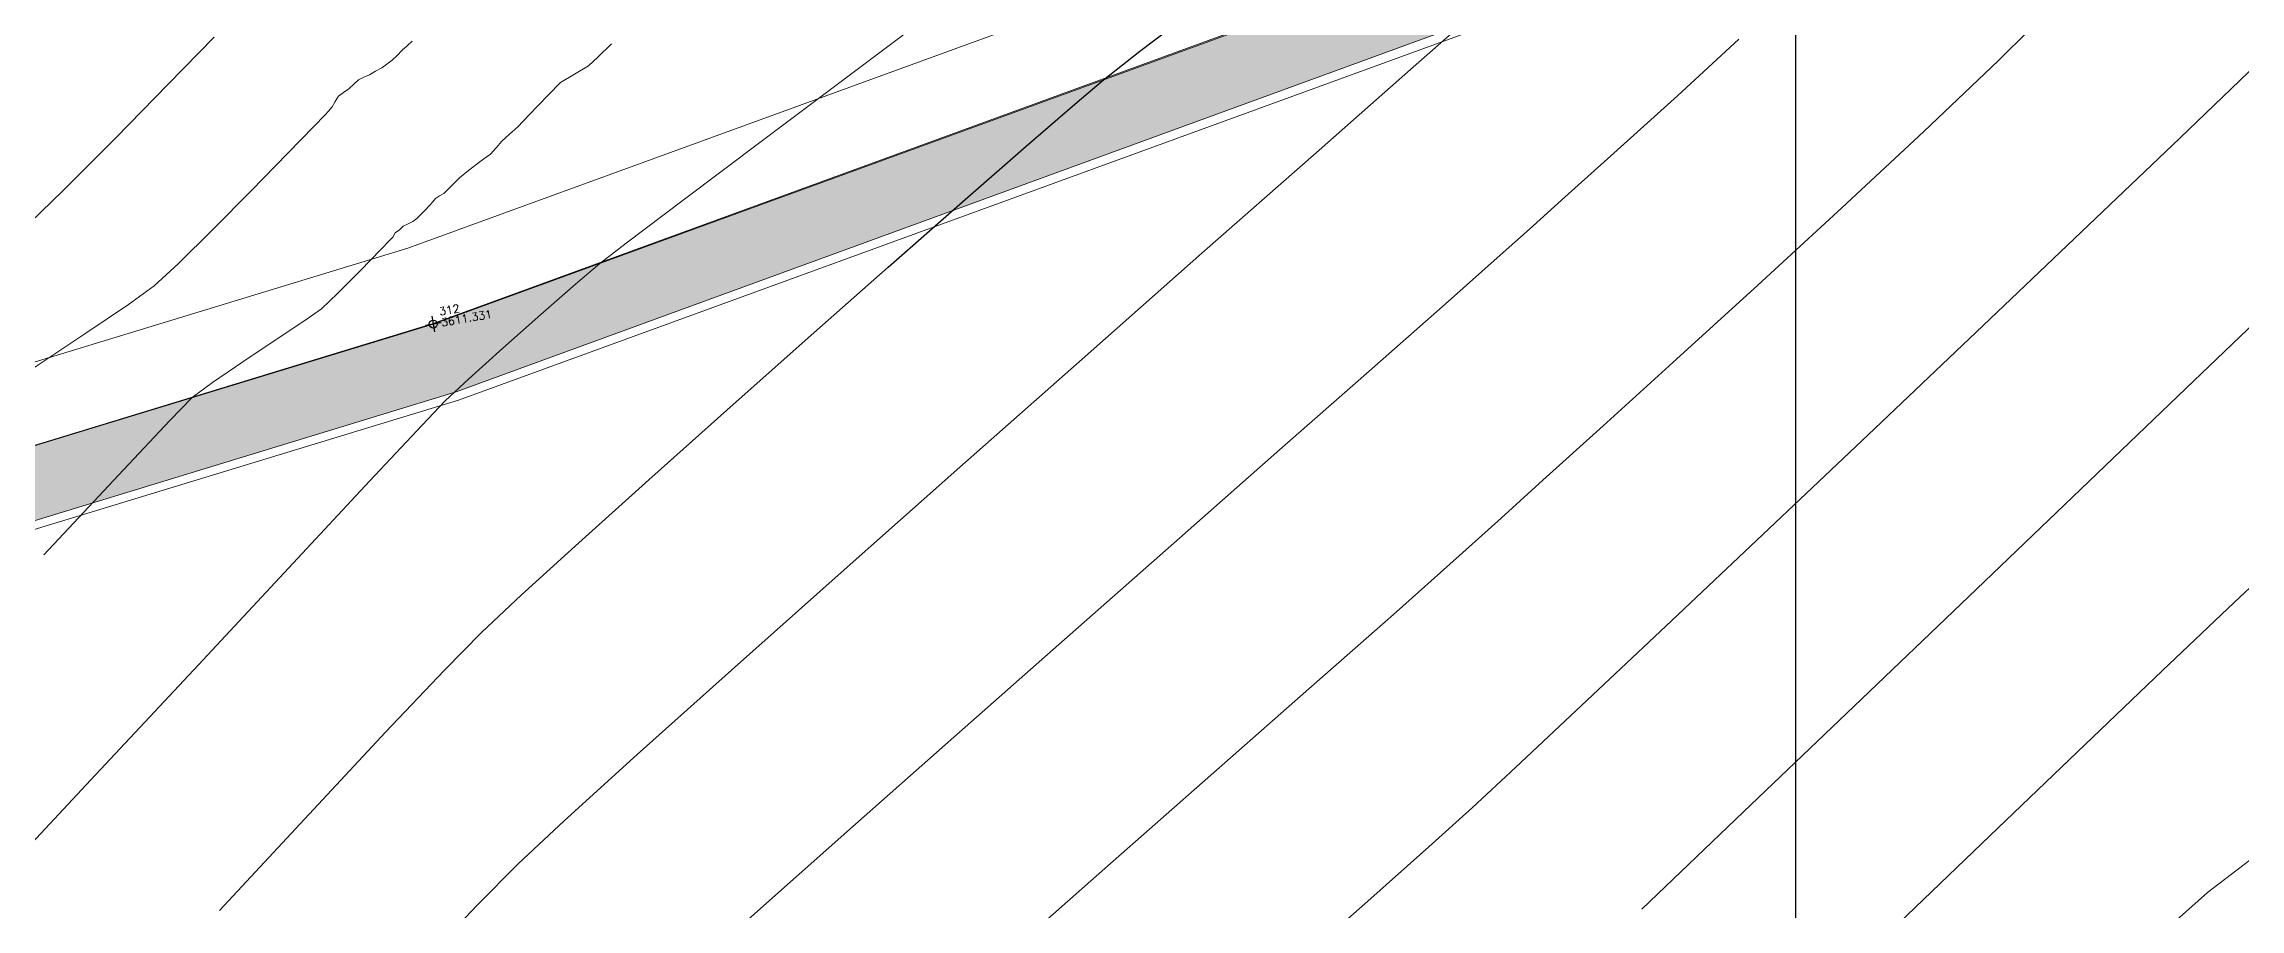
# Model space of a CAD drawing. Header units: millimetres. Extents: x 736950 to 740938, y 8500595 to 8502163.
# Drawn here: x 737878.11 to 737905.55, y 8501284.89 to 8501295.69 of the extents above; entities that cross this region are included whole.
import ezdxf

# ---------------------------------------------------------------- set-up
doc = ezdxf.new("R2010")
doc.units = ezdxf.units.MM
for name, color, linetype, lineweight in [('camino', 22, 'Continuous', 5), ('CAMINO ACTUAL', 1, 'Continuous', 13), ('CONT-MJR', 80, 'Continuous', 30), ('CONT-MNR', 96, 'Continuous', 15), ('pista', 251, 'Continuous', 5)]:
    doc.layers.add(name, color=color, linetype=linetype, lineweight=lineweight)
doc.layers.add('Cuadricula Coordenadas', color=5, linetype='Continuous')
doc.styles.add('5mm', font='arial.ttf', dxfattribs={"height": 3})

msp = doc.modelspace()

# ---------------------------------------------------------------- hatches: boundary and pattern name
at = {"layer": 'pista'}
h = msp.add_hatch(dxfattribs=at)
h.set_pattern_fill('HONEY', color=256, scale=3, angle=9.94991650582834, style=0)
h.set_pattern_definition([(9.94991650582834, (1479841.21072825, -18.49207214638591), (0.4979252195647159, 0.4170677100899267), [0.375, -0.75]), (129.9499165058283, (1479841.21072825, -18.49207214638591), (-0.6101538418184378, 0.222682034283025), [0.3749999999999999, -0.7499999999999998]), (69.94991650582834, (1479841.21072825, -18.49207214638591), (-0.112228622253722, 0.6397497443729518), [-0.75, 0.375])])
h.paths.add_polyline_path([(737744.7999806425, 8501250.923935566), (737743.4751223363, 8501250.754223157), (737756.465848178, 8501242.026572531), (737763.5739612179, 8501242.006896213), (737770.002546867, 8501243.455222024), (737769.8468594846, 8501244.342704736), (737763.4750639071, 8501242.907173423), (737756.7405500773, 8501242.925815564)])
h.paths.add_polyline_path([(737794.2809870465, 8501256.017245878), (737809.7820272583, 8501263.709828075), (737823.391616501, 8501273.483615467), (737837.0791595323, 8501280.557800073), (737851.5530432165, 8501285.77819753), (737870.8510758049, 8501293.050216693, -0.9976846880626209), (737871.0089264096, 8501292.63424804), (737865.2748787645, 8501289.581801567, 0.7845063948290762), (737866.1540430214, 8501286.121818589), (737883.2588851704, 8501291.348365877), (737897.4188924351, 8501296.516943583), (737903.2981396064, 8501301.44146652, -0.5512150924587264), (737904.1219025984, 8501301.177325813), (737906.855912117, 8501297.98174819, 0.5618964424650519), (737910.2738656431, 8501298.536066804), (737914.22079628, 8501308.558674501), (737925.6412323939, 8501300.72656757, 0.340189525830376), (737928.7023693406, 8501300.894137181), (737936.9171069289, 8501306.117412793, -0.358727273887905), (737938.1716059428, 8501305.962964654), (737943.1732157968, 8501301.051021611, 0.3417074120720416), (737946.0555081918, 8501300.709858142), (737955.8779356404, 8501307.072689936), (737971.8320576148, 8501314.464803053), (737988.5677626224, 8501323.411181662), (738023.1375471824, 8501336.282937778), (738044.4246208373, 8501357.728329657), (738061.4456776979, 8501362.208386911), (738078.9085143938, 8501363.070318012), (738112.0997810266, 8501372.051506756), (738118.6561313582, 8501373.365123207), (738128.3493353954, 8501376.976906104), (738155.2251721952, 8501366.826195797), (738176.6167526407, 8501363.543890122), (738193.8053773039, 8501353.328603027), (738204.7313956148, 8501340.877429372), (738207.705198212, 8501335.751671141), (738214.35685511, 8501331.742925933), (738229.9282901662, 8501313.374534177), (738233.5603594936, 8501308.186787868), (738234.53883727, 8501308.358438132), (738230.6417003467, 8501313.924784988), (738214.9478837823, 8501332.43754055), (738208.3676942562, 8501336.403214611), (738205.4657963786, 8501341.405035153), (738194.387784551, 8501354.029418997), (738176.9261677533, 8501364.406946706), (738155.4549153853, 8501367.70147717), (738128.3514754312, 8501377.93815071), (738118.4090486554, 8501374.233504975), (738111.8936108743, 8501372.928085677), (738078.7671659255, 8501363.964436961), (738061.3074614278, 8501363.102660457), (738043.958527311, 8501358.536303693), (738022.6381405202, 8501337.057350922), (737988.196920163, 8501324.233464561), (737971.4304040315, 8501315.270615296), (737955.4419368334, 8501307.862588815), (737945.5806043665, 8501301.47455489, -0.3391433520832071), (737943.8038299843, 8501301.693147572), (737938.8116631231, 8501306.59581691, 0.3560082385246841), (737936.4342009705, 8501306.876887502), (737928.158540546, 8501301.61487459, -0.3502196171718997), (737926.1502499409, 8501301.468794718), (737914.5128481541, 8501309.44969617, 0.4302069892023044), (737913.4330382891, 8501309.014522241), (737909.4507249827, 8501298.90206584, -0.5704007069138802), (737907.5397775185, 8501298.566836312), (737904.9064502402, 8501301.644734057, 0.4931454261128044), (737902.7202336333, 8501302.131411942), (737896.9620044216, 8501297.308254998), (737882.9728831241, 8501292.20205278), (737866.0373022418, 8501287.027224885, -0.7384715771871906), (737865.6977918843, 8501288.787355538), (737871.5108758068, 8501291.881875956, 0.9119586051647783), (737870.5337161538, 8501293.892406015), (737851.2416702455, 8501286.62264278), (737836.7183275839, 8501281.384406622), (737822.9200107896, 8501274.252970394), (737809.3164408724, 8501264.483505804), (737793.8201376351, 8501256.79327439), (737778.9884914039, 8501246.402265295), (737769.846859484, 8501244.34270474), (737770.0025468671, 8501243.455222024), (737779.3594973255, 8501245.563292695)])
h.paths.add_polyline_path([(738260.5182952256, 8501271.251537092), (738234.538837269, 8501308.358438132), (738233.56035949, 8501308.186787868), (738259.6897886079, 8501270.86568047), (738269.3749442189, 8501234.589470252), (738274.5057655985, 8501215.583008338), (738279.7983711922, 8501189.602392923), (738280.7089290785, 8501189.641305126), (738275.382018582, 8501215.790318219), (738270.2441657205, 8501234.822827347)])

# ---------------------------------------------------------------- linework, layer by layer
at = {"linetype": 'Continuous', "extrusion": (-0.172787269436437, 0.9849591664230046, 0), "elevation": 8245928.888062786}
msp.add_lwpolyline([(-2195699.764162655, 0), (-2195699.564162654, 0)], dxfattribs=at)
at = {"linetype": 'Continuous', "extrusion": (0.9849591664230046, 0.172787269436437, 0), "elevation": 2195699.664162655}
msp.add_lwpolyline([(8245928.988062788, 0), (8245928.788062788, 0)], dxfattribs=at)
at = {"linetype": 'Continuous'}
msp.add_circle((737882.9743935154, 8501292.193442862), 0.05, dxfattribs=at)
at = {"layer": 'camino'}
for p, q in [((737882.6571290377, 8501293.142154945), (737896.557509034, 8501298.206578638)), ((737882.9743935154, 8501292.193442862), (737897.0605003375, 8501297.325533723)), ((737883.2916579932, 8501291.24473078), (737897.563491641, 8501296.444488807)), ((737868.3868338359, 8501288.78937356), (737882.6571290377, 8501293.142154945)), ((737866.0373022418, 8501287.027224885), (737882.9743935154, 8501292.193442862)), ((737863.6877706477, 8501285.26507621), (737883.2916579932, 8501291.24473078))]:
    msp.add_line(p, q, dxfattribs=at)
at = {"layer": 'CAMINO ACTUAL'}
for points in [[(737744.7999806433, 8501250.923935566), (737756.7405500774, 8501242.925815562), (737763.4750639033, 8501242.907173423), (737778.9884914034, 8501246.402265295), (737793.8201376382, 8501256.793274388), (737809.3164408694, 8501264.4835058), (737822.9200107896, 8501274.252970394), (737836.7183275832, 8501281.38440662), (737851.2416702405, 8501286.62264278), (737870.5337161538, 8501293.892406015, -0.9119586051647784), (737871.5108758068, 8501291.881875956), (737865.6977918843, 8501288.787355538, 0.7384715771871907), (737866.0373022418, 8501287.027224885), (737882.9728831139, 8501292.202052778), (737896.9620044209, 8501297.308254996), (737902.7202336333, 8501302.131411942, -0.4931454261128045), (737904.9064502402, 8501301.644734057), (737907.5397775185, 8501298.566836312, 0.5704007069138803)], [(737743.4751223343, 8501250.754223157), (737756.4658481785, 8501242.02657253), (737763.5739612129, 8501242.00689621), (737779.3594973226, 8501245.563292693), (737794.2809870427, 8501256.017245876), (737809.7820272604, 8501263.709828077), (737823.3916164968, 8501273.483615467), (737837.0791595408, 8501280.557800079), (737851.5530432449, 8501285.77819753), (737870.8510758049, 8501293.050216693, -0.8808834008382581), (737871.0575678862, 8501292.660141705), (737865.2748787645, 8501289.581801567, 0.7845063945546641), (737866.1540430175, 8501286.121818589), (737883.2588851263, 8501291.348365862), (737897.4188924354, 8501296.516943585), (737903.2981396064, 8501301.44146652, -0.5512150924587267), (737904.1219025984, 8501301.177325813), (737906.855912117, 8501297.98174819, 0.5691577054920378)]]:
    msp.add_lwpolyline(points, format="xyb", dxfattribs=at)
at = {"layer": 'CONT-MJR', "extrusion": (0.604493838557474, -0.7966098161245884, 0), "elevation": -6326164.477446069}
msp.add_lwpolyline([(5726792.66301102, 3610.000000000004), (5726793.514515113, 3610.000000000004)], dxfattribs=at)
at = {"layer": 'CONT-MJR'}
for points, elevation in [([(737891.3480460565, 8501295.244274879), (737891.8019475379, 8501295.600638524)], 3610), ([(737890.9903187653, 8501294.940507684), (737891.3480460565, 8501295.244274879)], 3610), ([(737889.5883207157, 8501293.720190678), (737890.3843584104, 8501294.41556563)], 3610), ([(737888.6603614063, 8501292.905124778), (737889.5883207157, 8501293.720190678)], 3610), ([(737904.874270358, 8501291.387938231), (737906.031782452, 8501292.494546873)], 3605), ([(737902.1562266997, 8501288.786442773), (737903.5600616371, 8501290.130287595)], 3605), ([(737883.1156944659, 8501287.871179936), (737883.5789722033, 8501288.34276892)], 3610), ([(737882.3790550146, 8501287.094383527), (737883.1156944659, 8501287.871179936)], 3610), ([(737880.3015817426, 8501284.869629994), (737881.4230265426, 8501286.07349508)], 3610)]:
    msp.add_lwpolyline(points, dxfattribs=dict(at, elevation=elevation))
at = {"layer": 'CONT-MJR', "extrusion": (0.6547712608971042, -0.7558270939197778, 0), "elevation": -5942359.235303208}
msp.add_lwpolyline([(6124120.80857839, 3610.00000000001), (6124121.610296614, 3610.00000000001)], dxfattribs=at)
at = {"layer": 'CONT-MJR', "extrusion": (0.6616804344177115, -0.7497859712669934, 0), "elevation": -5885903.668554344}
msp.add_lwpolyline([(6178396.41245629, 3610.00000000001), (6178397.74847115, 3610.00000000001)], dxfattribs=at)
at = {"layer": 'CONT-MJR', "extrusion": (-0.663510473753476, 0.7481669942061318, 0), "elevation": 5870789.908343808}
msp.add_lwpolyline([(-6192758.128296479, 3610.00000000001), (-6192759.488066922, 3610.00000000001)], dxfattribs=at)
at = {"layer": 'CONT-MJR', "extrusion": (-0.6913895454295418, 0.7224821772685688, 0), "elevation": 5631851.795960122}
msp.add_lwpolyline([(-6410825.28943175, 3605), (-6410827.108450629, 3605)], dxfattribs=at)
at = {"layer": 'CONT-MJR', "extrusion": (-0.6657341678417901, 0.7461889960110638, 0), "elevation": 5852333.535692793}
msp.add_lwpolyline([(-6210201.554298135, 3610.000000000003), (-6210202.860655926, 3610.000000000003)], dxfattribs=at)
at = {"layer": 'CONT-MJR', "extrusion": (0.6688380756507384, -0.7434081170930387, 0), "elevation": -5826402.147780374}
msp.add_lwpolyline([(6234535.629009294, 3610), (6234536.804794849, 3610)], dxfattribs=at)
at = {"layer": 'CONT-MJR', "extrusion": (-0.6739052766526107, 0.7388177570279212, 0), "elevation": 5783639.157568948}
msp.add_lwpolyline([(-6274225.246532864, 3610.00000000001), (-6274226.214608563, 3610.00000000001)], dxfattribs=at)
at = {"layer": 'CONT-MJR', "extrusion": (0.6843697442755657, -0.7291351405056521, 0), "elevation": -5693602.874037541}
msp.add_lwpolyline([(6356041.376184333, 3610.000000000013), (6356042.059485354, 3610.000000000013)], dxfattribs=at)
at = {"layer": 'CONT-MJR', "extrusion": (-0.6914388178815712, 0.7224350220791732, 0), "elevation": 5631414.557521563}
msp.add_lwpolyline([(-6411205.455072946, 3605.00000000001), (-6411207.429493757, 3605.00000000001)], dxfattribs=at)
at = {"layer": 'CONT-MJR', "extrusion": (0.6911940215876544, -0.7226692359035944, 0), "elevation": -5633586.311924937}
msp.add_lwpolyline([(6409295.285787247, 3605), (6409297.197970676, 3605)], dxfattribs=at)
at = {"layer": 'CONT-MJR', "extrusion": (0.729913263171206, -0.6835397781012909, 0), "elevation": -5272377.758937707}
msp.add_lwpolyline([(6709572.763217354, 3610), (6709574.161860861, 3610)], dxfattribs=at)
at = {"layer": 'CONT-MJR', "extrusion": (-0.6907109868688742, 0.7231309235668366, 0), "elevation": 5637867.681842836}
msp.add_lwpolyline([(-6405527.791818147, 3605.000000000013), (-6405529.54847255, 3605.000000000013)], dxfattribs=at)
at = {"layer": 'CONT-MNR', "extrusion": (0.6010183432194238, -0.799235228899339, 0), "elevation": -6351050.36778267}
msp.add_lwpolyline([(5699180.759972785, 3611.000000000006), (5699182.345359335, 3611.000000000006)], dxfattribs=at)
at = {"layer": 'CONT-MNR', "extrusion": (-0.6604163076994706, 0.7508996607567475, 0), "elevation": 5896301.797627704}
msp.add_lwpolyline([(-6168479.347170152, 3609.000000000013), (-6168480.630055383, 3609.000000000013)], dxfattribs=at)
at = {"layer": 'CONT-MNR', "extrusion": (0.7041593166483505, -0.7100420105721408, 0), "elevation": -5516675.998107891}
msp.add_lwpolyline([(6510208.218209201, 3607), (6510209.308954182, 3607)], dxfattribs=at)
at = {"layer": 'CONT-MNR'}
for points, elevation in [([(737879.6625015123, 8501295.18874954), (737880.2367559833, 8501295.77862154)], 3614), ([(737882.647946071, 8501295.670960683), (737882.7098530267, 8501295.72868903)], 3613), ([(737885.0316369623, 8501295.527338387), (737885.2026432102, 8501295.692928175)], 3612), ([(737898.5199717159, 8501295.046180835), (737899.2883038486, 8501295.75262264)], 3608), ([(737882.1756571905, 8501295.308187116), (737882.2538807872, 8501295.351139218)], 3613), ([(737882.2538807872, 8501295.351139218), (737882.3323135673, 8501295.39529193)], 3613), ([(737882.3323135673, 8501295.39529193), (737882.3960412963, 8501295.441409903)], 3613), ([(737884.9148631816, 8501295.420697456), (737885.0316369623, 8501295.527338387)], 3612), ([(737893.97206788, 8501294.304837124), (737895.1869040314, 8501295.374136578)], 3609), ([(737901.6001086332, 8501294.599303206), (737902.5315025268, 8501295.487544265)], 3607), ([(737879.007202907, 8501294.521738824), (737879.6625015123, 8501295.18874954)], 3614), ([(737881.7881413259, 8501295.03907749), (737881.8535266494, 8501295.085357761)], 3613), ([(737881.8535266494, 8501295.085357761), (737881.9207933443, 8501295.131459245)], 3613), ([(737881.9207933443, 8501295.131459245), (737881.9802223344, 8501295.18863335)], 3613), ([(737882.1069849374, 8501295.276700621), (737882.1756571905, 8501295.308187116)], 3613), ([(737884.565634061, 8501295.209632762), (737884.7398700444, 8501295.315546636)], 3612), ([(737881.4865930665, 8501294.666936463), (737881.6185804523, 8501294.803866303)], 3613), ([(737881.6658065337, 8501294.854545297), (737881.7122202782, 8501294.905843878)], 3613), ([(737881.7493323127, 8501294.972150957), (737881.7881413259, 8501295.03907749)], 3613), ([(737884.0314281245, 8501294.658163559), (737884.1699887726, 8501294.803233633)], 3612), ([(737884.1699887726, 8501294.803233633), (737884.4084265698, 8501295.05278458)], 3612), ([(737878.3548358215, 8501293.867344065), (737879.007202907, 8501294.521738824)], 3614), ([(737881.1535289004, 8501294.323189886), (737881.4865930665, 8501294.666936463)], 3613), ([(737883.8290884325, 8501294.477845524), (737883.9260261394, 8501294.564267892)], 3612), ([(737883.9260261394, 8501294.564267892), (737884.0314281245, 8501294.658163559)], 3612), ([(737903.5714029971, 8501293.345483065), (737904.7985665182, 8501294.517219229)], 3606), ([(737880.703128613, 8501293.862121219), (737881.1535289004, 8501294.323189886)], 3613), ([(737883.6057805356, 8501294.256680181), (737883.689068415, 8501294.317533134)], 3612), ([(737883.4162764892, 8501294.113169067), (737883.521469911, 8501294.19688982)], 3612), ([(737877.7893759097, 8501293.31531994), (737878.3548358215, 8501293.867344065)], 3614), ([(737882.928285922, 8501293.674984567), (737882.9651508073, 8501293.718326544)], 3612), ([(737883.003998941, 8501293.76279718), (737883.054114277, 8501293.793509819)], 3612), ([(737883.1045194312, 8501293.824182216), (737883.1938366195, 8501293.913185736)], 3612), ([(737885.3861446739, 8501293.204900019), (737886.0965325538, 8501293.740442716)], 3611), ([(737882.6542289822, 8501293.441953303), (737882.7170229407, 8501293.476868294)], 3612), ([(737882.7170229407, 8501293.476868294), (737882.7677924305, 8501293.51426723)], 3612), ([(737882.7677924305, 8501293.51426723), (737882.818652273, 8501293.564298932)], 3612), ([(737882.818652273, 8501293.564298932), (737882.8683554154, 8501293.610506797)], 3612), ([(737882.8683554154, 8501293.610506797), (737882.928285922, 8501293.674984567)], 3612), ([(737879.785282314, 8501292.945996175), (737880.2191328643, 8501293.3732251)], 3613), ([(737882.4309309945, 8501293.239801938), (737882.4684654728, 8501293.280678509)], 3612), ([(737882.4684654728, 8501293.280678509), (737882.4988975765, 8501293.334083715)], 3612), ([(737882.4988975765, 8501293.334083715), (737882.5520696564, 8501293.37111391)], 3612), ([(737885.0567969175, 8501292.952139612), (737885.3861446739, 8501293.204900019)], 3611), ([(737902.2516357107, 8501292.089764077), (737903.5714029971, 8501293.345483065)], 3606), ([(737881.7786543724, 8501292.575637782), (737882.0646191734, 8501292.86297859)], 3612), ([(737882.0646191734, 8501292.86297859), (737882.3199662414, 8501293.124889847)], 3612), ([(737879.1675260944, 8501292.438496375), (737879.4853176221, 8501292.669929085)], 3613), ([(737881.5758364191, 8501292.384437043), (737881.7786543724, 8501292.575637782)], 3612), ([(737894.6670379714, 8501291.606097566), (737895.6176049593, 8501292.443894861)], 3608), ([(737881.0123788852, 8501291.999358628), (737881.3700763158, 8501292.238042532)], 3612), ([(737893.516410879, 8501290.593035577), (737894.6670379714, 8501291.606097566)], 3608), ([(737897.5914031956, 8501290.924146071), (737898.5074428857, 8501291.753300758)], 3607), ([(737896.8399597427, 8501290.244717391), (737897.5914031956, 8501290.924146071)], 3607), ([(737895.7943017909, 8501289.29755309), (737896.3174156012, 8501289.768996483)], 3607), ([(737880.0389738968, 8501287.936909553), (737881.2226798927, 8501289.205596913)], 3611), ([(737893.9156283904, 8501287.636003308), (737894.9717969601, 8501288.567791881)], 3607), ([(737903.5141602431, 8501286.845832076), (737904.5835897728, 8501287.866885632)], 3604), ([(737892.6915233631, 8501286.558477823), (737893.9156283904, 8501287.636003308)], 3607), ([(737895.962212571, 8501286.156884974), (737896.4974050819, 8501286.654598108)], 3606), ([(737884.0332011234, 8501285.449700573), (737884.6098399548, 8501285.987451129)], 3609), ([(737901.0692808214, 8501284.500765523), (737902.3243659312, 8501285.70577921)], 3604), ([(737883.5231385225, 8501284.93368393), (737884.0332011234, 8501285.449700573)], 3609), ([(737882.7895090729, 8501284.162170298), (737883.5231385225, 8501284.93368393)], 3609)]:
    msp.add_lwpolyline(points, dxfattribs=dict(at, elevation=elevation))
at = {"layer": 'CONT-MNR', "extrusion": (0.703419913562101, -0.7107745248700789, 0), "elevation": -5523463.045641121}
msp.add_lwpolyline([(6504448.680122229, 3613), (6504448.76992265, 3613)], dxfattribs=at)
at = {"layer": 'CONT-MNR', "extrusion": (0.6797769616206175, -0.7334188997086464, 0), "elevation": -5733415.292640506}
msp.add_lwpolyline([(6320161.936155388, 3613), (6320162.020814872, 3613)], dxfattribs=at)
at = {"layer": 'CONT-MNR', "extrusion": (0.5998854343247242, -0.8000859114401635, 0), "elevation": -6359121.810032752}
msp.add_lwpolyline([(5690172.61756533, 3613), (5690172.696219866, 3613)], dxfattribs=at)
at = {"layer": 'CONT-MNR', "extrusion": (0.699092502595315, -0.7150312390483506, 0), "elevation": -5562843.751861545}
msp.add_lwpolyline([(6470800.947333733, 3613), (6470801.035519629, 3613)], dxfattribs=at)
at = {"layer": 'CONT-MNR', "extrusion": (0.5150536800544572, -0.8571579239920499, 0), "elevation": -6906902.393191201}
msp.add_lwpolyline([(5011107.189274435, 3612), (5011107.393429506, 3612)], dxfattribs=at)
at = {"layer": 'CONT-MNR', "extrusion": (0.6004941325420656, -0.799629162038599, 0), "elevation": -6354786.118666099}
msp.add_lwpolyline([(5695013.494047943, 3611.000000000003), (5695014.968809558, 3611.000000000003)], dxfattribs=at)
at = {"layer": 'CONT-MNR', "extrusion": (0.6924446966780777, -0.7214709571718082, 0), "elevation": -5622478.828116916}
msp.add_lwpolyline([(6419053.184670333, 3606.000000000013), (6419054.668778353, 3606.000000000013)], dxfattribs=at)
at = {"layer": 'CONT-MNR', "extrusion": (0.6875332108030213, -0.7261529343346953, 0), "elevation": -5665922.079815581}
msp.add_lwpolyline([(6380737.942156509, 3613), (6380738.023097969, 3613)], dxfattribs=at)
at = {"layer": 'CONT-MNR', "extrusion": (0.430395635618014, -0.9026403474479555, 0), "elevation": -7356030.883871773}
msp.add_lwpolyline([(4324962.470296662, 3613.00000000001), (4324962.5456165, 3613.00000000001)], dxfattribs=at)
at = {"layer": 'CONT-MNR', "extrusion": (-0.7062973233835335, 0.7079153134247461, 0), "elevation": 5497031.169170116}
msp.add_lwpolyline([(-6526801.613337956, 3612.000000000013), (-6526801.835408999, 3612.000000000013)], dxfattribs=at)
at = {"layer": 'CONT-MNR', "extrusion": (0.7315901563440217, -0.681744705253022, 0), "elevation": -5255885.791630226}
msp.add_lwpolyline([(6722510.481257919, 3613), (6722510.550530304, 3613)], dxfattribs=at)
at = {"layer": 'CONT-MNR', "extrusion": (0.8726178089380856, -0.4884036850025751, 0), "elevation": -3508175.036334631}
msp.add_lwpolyline([(7778765.481218394, 3613.00000000001), (7778765.557204787, 3613.00000000001)], dxfattribs=at)
at = {"layer": 'CONT-MNR', "extrusion": (0.6703120376153837, -0.7420793570959325, 0), "elevation": -5814013.301877094}
msp.add_lwpolyline([(6246098.647946025, 3608.000000000013), (6246099.664077695, 3608.000000000013)], dxfattribs=at)
at = {"layer": 'CONT-MNR', "extrusion": (0.6818215745305546, -0.7315185168570072, 0), "elevation": -5715737.185812082}
msp.add_lwpolyline([(6336153.353501425, 3607.000000000003), (6336154.753342889, 3607.000000000003)], dxfattribs=at)
at = {"layer": 'CONT-MNR', "extrusion": (-0.5784703904873792, 0.8157033819528878, 0), "elevation": 6507690.658580587}
msp.add_lwpolyline([(-5519641.057673258, 3612.00000000001), (-5519641.161032675, 3612.00000000001)], dxfattribs=at)
at = {"layer": 'CONT-MNR', "extrusion": (-0.7506542154324176, 0.660695276851244, 0), "elevation": 5062869.501018433}
msp.add_lwpolyline([(-6869048.684320982, 3612.000000000009), (-6869048.790139111, 3612.000000000009)], dxfattribs=at)
at = {"layer": 'CONT-MNR', "extrusion": (0.7556388855058178, -0.6549884538764984, 0), "elevation": -5010676.011747707}
msp.add_lwpolyline([(6907213.965916384, 3612.000000000011), (6907214.072951056, 3612.000000000011)], dxfattribs=at)
at = {"layer": 'CONT-MNR', "extrusion": (0.6006254214912005, -0.7995305516729913, 0), "elevation": -6353850.92648795}
msp.add_lwpolyline([(5696055.613906411, 3611), (5696056.856751675, 3611)], dxfattribs=at)
at = {"layer": 'CONT-MNR', "extrusion": (0.66112651614109, -0.7502744362266018, 0), "elevation": -5890462.520723353}
msp.add_lwpolyline([(6174052.214036398, 3609.00000000001), (6174054.070335297, 3609.00000000001)], dxfattribs=at)
at = {"layer": 'CONT-MNR', "extrusion": (0.667767222146666, -0.7443701612951216, 0), "elevation": -5835365.916356158}
msp.add_lwpolyline([(6226153.93294625, 3608.000000000003), (6226154.801842452, 3608.000000000003)], dxfattribs=at)
at = {"layer": 'CONT-MNR', "extrusion": (0.7011905238519234, -0.71297394711186, 0), "elevation": -5543804.373614237}
msp.add_lwpolyline([(6487118.225623075, 3612), (6487118.376946029, 3612)], dxfattribs=at)
at = {"layer": 'CONT-MNR', "extrusion": (0.6338601797789631, -0.7734476533616096, 0), "elevation": -6107591.067470548}
msp.add_lwpolyline([(5959345.863596871, 3612), (5959346.011700686, 3612)], dxfattribs=at)
at = {"layer": 'CONT-MNR', "extrusion": (0.7106594004283577, -0.703536222651547, 0), "elevation": -5456586.313334512}
msp.add_lwpolyline([(6560649.513619752, 3613.000000000003), (6560650.201566919, 3613.000000000003)], dxfattribs=at)
at = {"layer": 'CONT-MNR', "extrusion": (0.7531108386896015, -0.6578936575528337, 0), "elevation": -5037239.559541289}
msp.add_lwpolyline([(6887864.964944539, 3612.000000000003), (6887865.023993801, 3612.000000000003)], dxfattribs=at)
at = {"layer": 'CONT-MNR', "extrusion": (0.5198356383049025, -0.8542662987313351, 0), "elevation": -6878790.87497944}
msp.add_lwpolyline([(5049624.111101462, 3612), (5049624.170105492, 3612)], dxfattribs=at)
at = {"layer": 'CONT-MNR', "extrusion": (-0.6706673361530735, 0.7417582653515499, 0), "elevation": 5811021.435833924}
msp.add_lwpolyline([(-6248880.741653726, 3608), (-6248881.343631978, 3608)], dxfattribs=at)
at = {"layer": 'CONT-MNR', "extrusion": (0.6904505416266351, -0.7233796026758609, 0), "elevation": -5640190.813293977}
msp.add_lwpolyline([(6403491.799950122, 3612.000000000003), (6403491.865449759, 3612.000000000003)], dxfattribs=at)
at = {"layer": 'CONT-MNR', "extrusion": (0.42359095549048, -0.9058535767035765, 0), "elevation": -7388366.652455357}
msp.add_lwpolyline([(4269484.593031415, 3612.000000000013), (4269484.653502805, 3612.000000000013)], dxfattribs=at)
at = {"layer": 'CONT-MNR', "extrusion": (0.6764970102589399, -0.7364453782261898, 0), "elevation": -5761550.880102525}
msp.add_lwpolyline([(6294521.774018257, 3607), (6294523.20294017, 3607)], dxfattribs=at)
at = {"layer": 'CONT-MNR', "extrusion": (0.7193540730327657, -0.6946435903477197, 0), "elevation": -5374570.12658529}
msp.add_lwpolyline([(6628005.059430421, 3612.00000000001), (6628005.219173853, 3612.00000000001)], dxfattribs=at)
at = {"layer": 'CONT-MNR', "extrusion": (0.6672028542537334, -0.7448760643729072, 0), "elevation": -5840083.189683681}
msp.add_lwpolyline([(6221728.286791772, 3608), (6221728.778137652, 3608)], dxfattribs=at)
at = {"layer": 'CONT-MNR', "extrusion": (-0.6771888051595717, 0.7358092974178512, 0), "elevation": 5755646.459590049}
msp.add_lwpolyline([(-6299918.811131709, 3613), (-6299919.21879806, 3613)], dxfattribs=at)
at = {"layer": 'CONT-MNR', "extrusion": (0.6480573013620501, -0.7615915796221339, 0), "elevation": -5996321.329627329}
msp.add_lwpolyline([(6071291.613770071, 3611), (6071292.014637348, 3611)], dxfattribs=at)
at = {"layer": 'CONT-MNR', "extrusion": (0.6616761671475694, -0.7497897370789373, 0), "elevation": -5885936.367815685}
msp.add_lwpolyline([(6178365.305854908, 3609), (6178367.302428598, 3609)], dxfattribs=at)
at = {"layer": 'CONT-MNR', "extrusion": (0.6624923951235079, -0.7490686393138603, 0), "elevation": -5879201.328299281}
msp.add_lwpolyline([(6184776.059036296, 3608.000000000013), (6184776.978874412, 3608.000000000013)], dxfattribs=at)
at = {"layer": 'CONT-MNR', "extrusion": (-0.6581497493329127, 0.7528870482702065, 0), "elevation": 5914874.49739181}
msp.add_lwpolyline([(-6150666.952041561, 3611), (-6150667.526999196, 3611)], dxfattribs=at)
at = {"layer": 'CONT-MNR', "extrusion": (-0.6730551841426329, 0.7395922654400374, 0), "elevation": 5790843.211184876}
msp.add_lwpolyline([(-6267582.515252599, 3607.000000000013), (-6267583.889432536, 3607.000000000013)], dxfattribs=at)
at = {"layer": 'CONT-MNR', "extrusion": (0.5602482543144949, -0.8283247512525272, 0), "elevation": -6628435.428940975}
msp.add_lwpolyline([(5374037.167844578, 3613), (5374037.825980084, 3613)], dxfattribs=at)
at = {"layer": 'CONT-MNR', "extrusion": (0.5797242222955159, -0.8148127552289909, 0), "elevation": -6499193.648072435}
msp.add_lwpolyline([(5529640.183390142, 3612.000000000003), (5529640.435914542, 3612.000000000003)], dxfattribs=at)
at = {"layer": 'CONT-MNR', "extrusion": (-0.6637590110618927, 0.7479465055965823, 0), "elevation": 5868734.513664952}
msp.add_lwpolyline([(-6194706.743721009, 3611.000000000003), (-6194707.376700706, 3611.000000000003)], dxfattribs=at)
at = {"layer": 'CONT-MNR', "extrusion": (0.553079122287336, -0.833128732243625, 0), "elevation": -6674565.423707794}
msp.add_lwpolyline([(5316634.212156953, 3613.000000000006), (5316635.037470542, 3613.000000000006)], dxfattribs=at)
at = {"layer": 'CONT-MNR', "extrusion": (0.688321464481878, -0.7254057909429197, 0), "elevation": -5658972.553921734}
msp.add_lwpolyline([(6386898.528669605, 3606.00000000001), (6386900.387700982, 3606.00000000001)], dxfattribs=at)
at = {"layer": 'CONT-MNR', "extrusion": (0.5533020387583412, -0.8329807044018865, 0), "elevation": -6673141.129441576}
msp.add_lwpolyline([(5318422.341087025, 3612.00000000001), (5318422.840781247, 3612.00000000001)], dxfattribs=at)
at = {"layer": 'CONT-MNR', "extrusion": (0.6696635125448573, -0.7426646483885467, 0), "elevation": -5819475.067539903}
msp.add_lwpolyline([(6241004.662295735, 3611.000000000003), (6241005.237208679, 3611.000000000003)], dxfattribs=at)
at = {"layer": 'CONT-MNR', "extrusion": (0.562981826641905, -0.8264692752129047, 0), "elevation": -6610643.042719112}
msp.add_lwpolyline([(5395907.922998449, 3612), (5395908.384449054, 3612)], dxfattribs=at)
at = {"layer": 'CONT-MNR', "extrusion": (0.6810559948695671, -0.7322313376605949, 0), "elevation": -5722372.127839915}
msp.add_lwpolyline([(6330156.507767037, 3611), (6330156.908563685, 3611)], dxfattribs=at)
at = {"layer": 'CONT-MNR', "extrusion": (0.6624122134622238, -0.7491395460500515, 0), "elevation": -5879865.782169908}
msp.add_lwpolyline([(6184140.840931568, 3609), (6184142.880160062, 3609)], dxfattribs=at)
at = {"layer": 'CONT-MNR', "extrusion": (0.7169204287997004, -0.6971550034028686, 0), "elevation": -5397716.528880971}
msp.add_lwpolyline([(6609165.692412224, 3612), (6609166.093032696, 3612)], dxfattribs=at)
at = {"layer": 'CONT-MNR', "extrusion": (0.597497674851919, -0.8018706432751798, 0), "elevation": -6376054.341533153}
msp.add_lwpolyline([(5671186.04925496, 3612), (5671186.364910279, 3612)], dxfattribs=at)
at = {"layer": 'CONT-MNR', "extrusion": (0.7244464571496816, -0.6893310748278179, 0), "elevation": -5325647.409513205}
msp.add_lwpolyline([(6667375.664515739, 3611), (6667376.084476545, 3611)], dxfattribs=at)
at = {"layer": 'CONT-MNR', "extrusion": (0.727874597774741, -0.6857102667411792, 0), "elevation": -5292338.633523436}
msp.add_lwpolyline([(6693844.493859041, 3612.000000000003), (6693845.431740174, 3612.000000000003)], dxfattribs=at)
at = {"layer": 'CONT-MNR', "extrusion": (-0.7301169202895088, 0.6833222392890217, 0), "elevation": 5270380.413018967}
msp.add_lwpolyline([(-6711147.142935473, 3611), (-6711148.104780386, 3611)], dxfattribs=at)
at = {"layer": 'CONT-MNR', "extrusion": (0.6874611732460055, -0.7262211338698604, 0), "elevation": -5666538.830933521}
msp.add_lwpolyline([(6380184.776271543, 3606.00000000001), (6380186.58497414, 3606.00000000001)], dxfattribs=at)
at = {"layer": 'CONT-MNR', "extrusion": (0.6634306035032438, -0.7482378193698324, 0), "elevation": -5871448.482420971}
msp.add_lwpolyline([(6192131.111452753, 3609), (6192133.095718062, 3609)], dxfattribs=at)
at = {"layer": 'CONT-MNR', "extrusion": (0.6608515874571346, -0.7505166083141568, 0), "elevation": -5892721.680483658}
msp.add_lwpolyline([(6171891.005322616, 3608.00000000001), (6171892.723075672, 3608.00000000001)], dxfattribs=at)
at = {"layer": 'CONT-MNR', "extrusion": (0.7300471931966208, -0.6833967337540734, 0), "elevation": -5271067.505348188}
msp.add_lwpolyline([(6710605.88985845, 3612.000000000003), (6710607.25075713, 3612.000000000003)], dxfattribs=at)
at = {"layer": 'CONT-MNR', "extrusion": (0.7311162478608493, -0.682252909201473, 0), "elevation": -5260552.341588877}
msp.add_lwpolyline([(6718852.276794453, 3611), (6718853.677039623, 3611)], dxfattribs=at)
at = {"layer": 'CONT-MNR', "extrusion": (0.673200084588715, -0.7394603749422595, 0), "elevation": -5789615.056773055}
msp.add_lwpolyline([(6268714.079146265, 3607), (6268714.785802308, 3607)], dxfattribs=at)
at = {"layer": 'CONT-MNR', "extrusion": (-0.6611889335894641, 0.7502194306326831, 0), "elevation": 5889946.361904107}
msp.add_lwpolyline([(-6174537.776149523, 3608.000000000003), (-6174539.597339768, 3608.000000000003)], dxfattribs=at)
at = {"layer": 'CONT-MNR', "extrusion": (0.6636755811640908, -0.7480205364604013, 0), "elevation": -5869415.560838958}
msp.add_lwpolyline([(6194058.22352792, 3607.000000000013), (6194059.323103119, 3607.000000000013)], dxfattribs=at)
at = {"layer": 'CONT-MNR', "extrusion": (-0.6866045971150712, 0.7270310359403173, 0), "elevation": 5674056.110130625}
msp.add_lwpolyline([(-6373498.730232222, 3606), (-6373500.400951887, 3606)], dxfattribs=at)
at = {"layer": 'CONT-MNR', "extrusion": (0.683313494940236, -0.7301251040969351, 0), "elevation": -5702783.537104378}
msp.add_lwpolyline([(6347808.616907445, 3604.000000000013), (6347809.525625702, 3604.000000000013)], dxfattribs=at)
at = {"layer": 'CONT-MNR', "extrusion": (0.6649181933084607, -0.74691619088584, 0), "elevation": -5859115.26183968}
msp.add_lwpolyline([(6203800.496853966, 3609.000000000013), (6203802.328541907, 3609.000000000013)], dxfattribs=at)
at = {"layer": 'CONT-MNR', "extrusion": (0.6882051903620146, -0.7255161031698631, 0), "elevation": -5659991.480689707}
msp.add_lwpolyline([(6385992.092749552, 3604.00000000001), (6385993.324963083, 3604.00000000001)], dxfattribs=at)
at = {"layer": 'CONT-MNR', "extrusion": (-0.6618210146642615, 0.7496618868188294, 0), "elevation": 5884740.11438001}
msp.add_lwpolyline([(-6179498.029720362, 3608.000000000003), (-6179499.873081279, 3608.000000000003)], dxfattribs=at)
at = {"layer": 'CONT-MNR', "extrusion": (0.6855969493831271, -0.7279813342363594, 0), "elevation": -5682878.411653823}
msp.add_lwpolyline([(6365632.204723362, 3606.00000000001), (6365633.649805916, 3606.00000000001)], dxfattribs=at)
at = {"layer": 'CONT-MNR', "extrusion": (0.7307723880479251, -0.682621210384451, 0), "elevation": -5263937.103146086}
msp.add_lwpolyline([(6716197.085918265, 3611.00000000001), (6716199.052461305, 3611.00000000001)], dxfattribs=at)
at = {"layer": 'CONT-MNR', "extrusion": (0.667282739191363, -0.7448045018508356, 0), "elevation": -5839418.418495459}
msp.add_lwpolyline([(6222342.413327508, 3609.000000000003), (6222343.994832184, 3609.000000000003)], dxfattribs=at)
at = {"layer": 'CONT-MNR', "extrusion": (-0.6841130248963507, 0.7293760135671896, 0), "elevation": 5695829.965422509}
msp.add_lwpolyline([(-6354044.934490602, 3606.000000000013), (-6354046.066283071, 3606.000000000013)], dxfattribs=at)
at = {"layer": 'CONT-MNR', "extrusion": (0.6628224306846405, -0.7487766191470624, 0), "elevation": -5876475.265455081}
msp.add_lwpolyline([(6187356.340781502, 3608.000000000003), (6187358.125048673, 3608.000000000003)], dxfattribs=at)
at = {"layer": 'CONT-MNR', "extrusion": (0.6918526339497592, -0.7220387336540752, 0), "elevation": -5627737.898722093}
msp.add_lwpolyline([(6414430.96734836, 3604), (6414432.615174521, 3604)], dxfattribs=at)
at = {"layer": 'CONT-MNR', "extrusion": (-0.6716069393280988, 0.7409076319261014, 0), "elevation": 5803099.244897042}
msp.add_lwpolyline([(-6256227.001296145, 3609), (-6256228.235033764, 3609)], dxfattribs=at)
at = {"layer": 'CONT-MNR', "extrusion": (0.6605690180106144, -0.7507653244819532, 0), "elevation": -5895042.11095287}
msp.add_lwpolyline([(6169668.993128705, 3607), (6169670.759744928, 3607)], dxfattribs=at)
at = {"layer": 'CONT-MNR', "extrusion": (0.7300111733215613, -0.683435210408183, 0), "elevation": -5271418.834688781}
msp.add_lwpolyline([(6710324.320276229, 3611), (6710326.414718088, 3611)], dxfattribs=at)
at = {"layer": 'CONT-MNR', "extrusion": (0.6703083132474353, -0.7420827212591453, 0), "elevation": -5814039.767721107}
msp.add_lwpolyline([(6246061.89024679, 3606.00000000001), (6246062.627900182, 3606.00000000001)], dxfattribs=at)
at = {"layer": 'CONT-MNR', "extrusion": (-0.6643798338815884, 0.7473951005535648, 0), "elevation": 5863581.391630289}
msp.add_lwpolyline([(-6199575.220441489, 3608.000000000013), (-6199576.864354668, 3608.000000000013)], dxfattribs=at)
at = {"layer": 'CONT-MNR', "extrusion": (0.6642248687301597, -0.7475328245370916, 0), "elevation": -5864861.598392233}
msp.add_lwpolyline([(6198365.326787739, 3606), (6198366.396812936, 3606)], dxfattribs=at)
at = {"layer": 'CONT-MNR', "extrusion": (0.6105292833689913, -0.7919936831496486, 0), "elevation": -6282451.392227013}
msp.add_lwpolyline([(5774699.707923671, 3603), (5774700.373762052, 3603)], dxfattribs=at)
at = {"layer": 'CONT-MNR', "extrusion": (0.660897047630556, -0.7504765768717998, 0), "elevation": -5892345.334888759}
msp.add_lwpolyline([(6172242.786268865, 3607.000000000004), (6172244.60217644, 3607.000000000004)], dxfattribs=at)
at = {"layer": 'CONT-MNR', "extrusion": (-0.6617282597208239, 0.7497437630863294, 0), "elevation": 5885499.651353576}
msp.add_lwpolyline([(-6178771.053724254, 3606.000000000013), (-6178772.381835845, 3606.000000000013)], dxfattribs=at)
at = {"layer": 'CONT-MNR', "extrusion": (0.663507608740891, -0.7481695350272856, 0), "elevation": -5870796.836301371}
msp.add_lwpolyline([(6192744.81664982, 3603), (6192745.491239132, 3603)], dxfattribs=at)
at = {"layer": 'Cuadricula Coordenadas', "color": 8}
msp.add_line((737900, 8500595.507225098), (737900, 8502130.641312933), dxfattribs=at)

# ---------------------------------------------------------------- texts
at = {"color": 2, "insert": (737883.0400598509, 8501292.39786383), "char_height": 0.1, "width": 0.3666666666666667, "attachment_point": 1, "rotation": 9.94991650582834, "style": '5mm'}
msp.add_mtext('\\Ftxt.shx;\\W1.0000000000;\\T1.0000000000;\\o\\l312', dxfattribs=at)
at = {"color": 1, "insert": (737883.0642500687, 8501292.259969547), "char_height": 0.1, "width": 0.7333333333333334, "attachment_point": 1, "rotation": 9.94991650582834, "style": '5mm'}
msp.add_mtext('\\Ftxt.shx;\\W1.0000000000;\\T1.0000000000;\\o\\l3611.331', dxfattribs=at)

doc.saveas('drawing.dxf')
